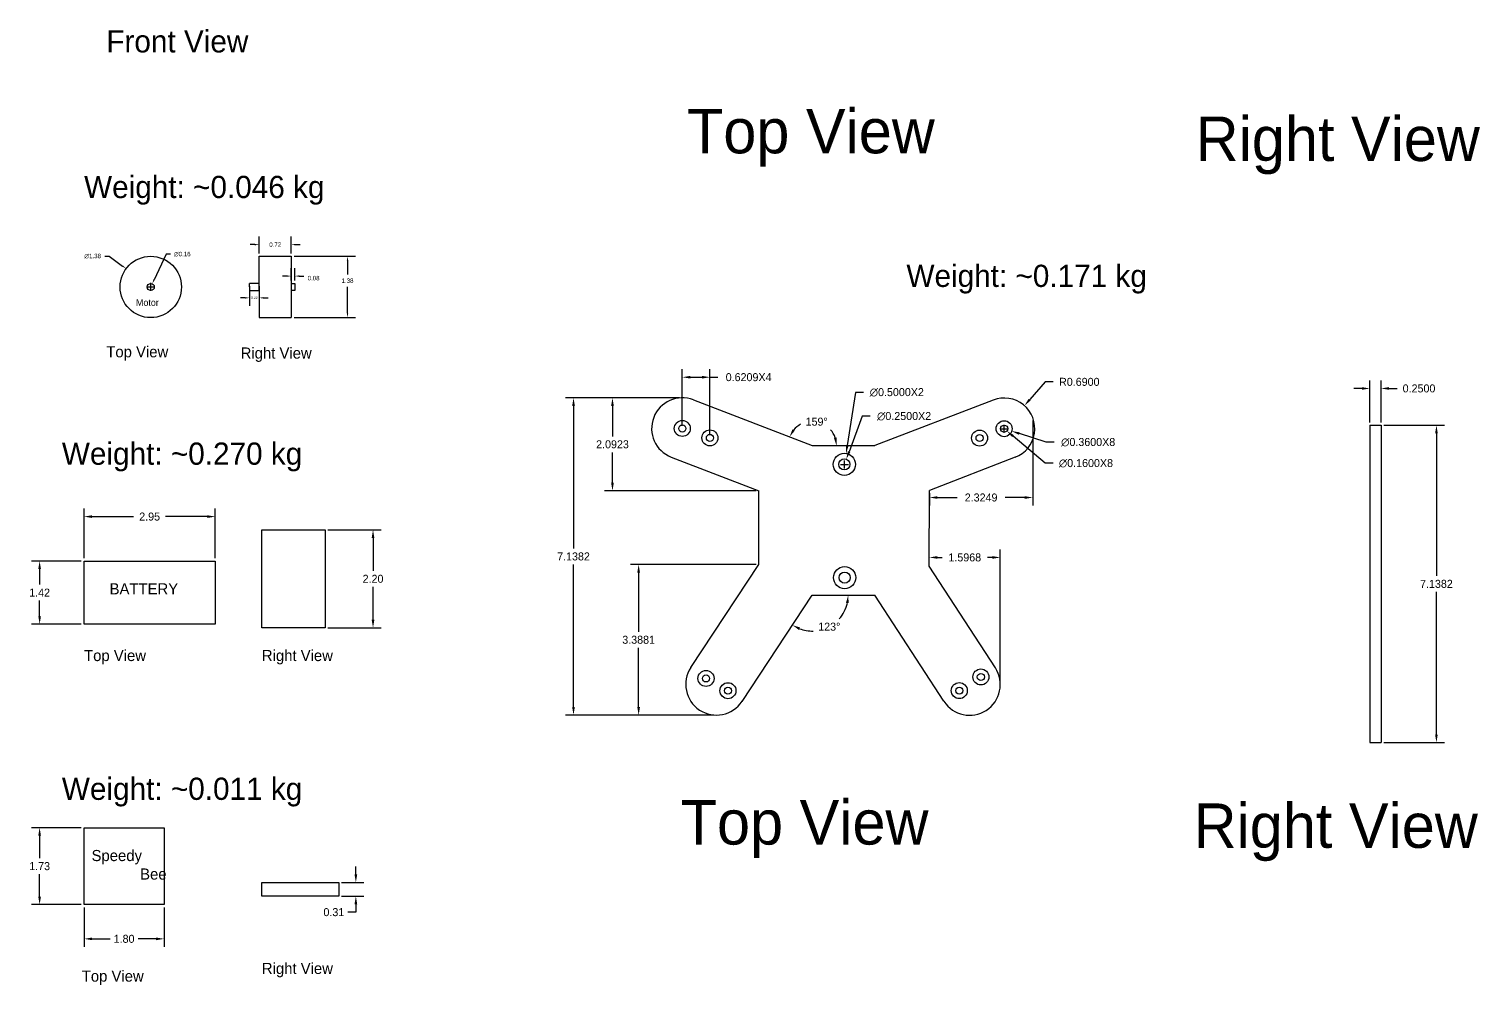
# Model space of a CAD drawing. Header units: inches. Extents: x 2.9 to 67.2, y 4.5 to 49.4.
# Drawn here: x 3.76 to 36.4, y 4.46 to 25.97 of the extents above; entities that cross this region are included whole.
import ezdxf

# ---------------------------------------------------------------- set-up
doc = ezdxf.new("R2010")
doc.units = ezdxf.units.IN
doc.header["$MEASUREMENT"] = 0
doc.dimstyles.get("Standard").update_dxf_attribs({"dimtxt": 0.18, "dimasz": 0.18, "dimexe": 0.18, "dimexo": 0.0625, "dimgap": 0.09, "dimtad": 0, "dimtih": 1, "dimtoh": 1, "dimdec": 4, "dimzin": 0, "dimdsep": 46, "dimtxsty": 'Standard', "dimcen": 0.09, "dimadec": 0, "dimazin": 0, "dimtfac": 1, "dimtdec": 4, "dimtofl": 0, "dimtmove": 0, "dimatfit": 3, "dimfxl": 1, "dimtolj": 1, "dimtzin": 0, "dimarcsym": 0})

# ---------------------------------------------------------------- blocks, each defined once
blk = doc.blocks.new('*D1')
at = {"color": 0, "lineweight": -2, "transparency": 16777216}
for p, q in [((5, 14.0625), (5, 15.18)), ((7.95, 14.0625), (7.95, 15.18)), ((5.18, 15), (6.115, 15)), ((7.77, 15), (6.835, 15))]:
    blk.add_line(p, q, dxfattribs=at)
at = {"color": 0, "transparency": 16777216}
for points in [[(5.18, 15.03), (5.18, 14.97), (5, 15)], [(7.77, 15.03), (7.77, 14.97), (7.95, 15)]]:
    blk.add_solid(points, dxfattribs=at)
at = {"layer": 'Defpoints', "color": 0, "transparency": 16777216}
for p in [(7.95, 15), (5, 14), (7.95, 14)]:
    blk.add_point(p, dxfattribs=at)
at = {"color": 0, "transparency": 16777216, "insert": (6.475, 15), "char_height": 0.18, "attachment_point": 5}
blk.add_mtext('\\A1;2.95', dxfattribs=at)
blk = doc.blocks.new('*D2')
at = {"color": 0, "lineweight": -2, "transparency": 16777216}
for p, q in [((4.9375, 14), (3.82, 14)), ((4, 13.82), (4, 13.47)), ((4, 12.76), (4, 13.11)), ((4.9375, 12.58), (3.82, 12.58))]:
    blk.add_line(p, q, dxfattribs=at)
at = {"color": 0, "transparency": 16777216}
for points in [[(3.97, 13.82), (4.03, 13.82), (4, 14)], [(3.97, 12.76), (4.03, 12.76), (4, 12.58)]]:
    blk.add_solid(points, dxfattribs=at)
at = {"layer": 'Defpoints', "color": 0, "transparency": 16777216}
for p in [(4, 14), (5, 14), (5, 12.58)]:
    blk.add_point(p, dxfattribs=at)
at = {"color": 0, "transparency": 16777216, "insert": (4, 13.29), "char_height": 0.18, "attachment_point": 5}
blk.add_mtext('\\A1;1.42', dxfattribs=at)
blk = doc.blocks.new('*D3')
at = {"color": 0, "lineweight": -2, "transparency": 16777216}
for p, q in [((5, 6.2075), (5, 5.32)), ((6.8, 6.2075), (6.8, 5.32)), ((5.18, 5.5), (5.585, 5.5)), ((6.62, 5.5), (6.215, 5.5))]:
    blk.add_line(p, q, dxfattribs=at)
at = {"color": 0, "transparency": 16777216}
for points in [[(5.18, 5.53), (5.18, 5.47), (5, 5.5)], [(6.62, 5.53), (6.62, 5.47), (6.8, 5.5)]]:
    blk.add_solid(points, dxfattribs=at)
at = {"layer": 'Defpoints', "color": 0, "transparency": 16777216}
for p in [(5, 6.27), (6.8, 6.27), (5, 5.5)]:
    blk.add_point(p, dxfattribs=at)
at = {"color": 0, "transparency": 16777216, "insert": (5.9, 5.5), "char_height": 0.18, "attachment_point": 5}
blk.add_mtext('\\A1;1.80', dxfattribs=at)
blk = doc.blocks.new('*D4')
at = {"color": 0, "lineweight": -2, "transparency": 16777216}
for p, q in [((4.9375, 8), (3.82, 8)), ((4, 7.82), (4, 7.315)), ((4, 6.45), (4, 6.955)), ((4.9375, 6.27), (3.82, 6.27))]:
    blk.add_line(p, q, dxfattribs=at)
at = {"color": 0, "transparency": 16777216}
for points in [[(3.97, 7.82), (4.03, 7.82), (4, 8)], [(3.97, 6.45), (4.03, 6.45), (4, 6.27)]]:
    blk.add_solid(points, dxfattribs=at)
at = {"layer": 'Defpoints', "color": 0, "transparency": 16777216}
for p in [(4, 8), (5, 8), (5, 6.27)]:
    blk.add_point(p, dxfattribs=at)
at = {"color": 0, "transparency": 16777216, "insert": (4, 7.135), "char_height": 0.18, "attachment_point": 5}
blk.add_mtext('\\A1;1.73', dxfattribs=at)
blk = doc.blocks.new('*D5')
at = {"color": 0, "lineweight": -2, "transparency": 16777216}
for p, q in [((10.4825, 14.7), (11.68, 14.7)), ((11.5, 14.52), (11.5, 13.78)), ((11.5, 12.68), (11.5, 13.42)), ((10.4825, 12.5), (11.68, 12.5))]:
    blk.add_line(p, q, dxfattribs=at)
at = {"color": 0, "transparency": 16777216}
for points in [[(11.47, 14.52), (11.53, 14.52), (11.5, 14.7)], [(11.47, 12.68), (11.53, 12.68), (11.5, 12.5)]]:
    blk.add_solid(points, dxfattribs=at)
at = {"layer": 'Defpoints', "color": 0, "transparency": 16777216}
for p in [(10.42, 14.7), (10.42, 12.5), (11.5, 12.5)]:
    blk.add_point(p, dxfattribs=at)
at = {"color": 0, "transparency": 16777216, "insert": (11.5, 13.6), "char_height": 0.18, "attachment_point": 5}
blk.add_mtext('\\A1;2.20', dxfattribs=at)
blk = doc.blocks.new('*D6')
at = {"color": 0, "lineweight": -2, "transparency": 16777216}
for p, q in [((11.114, 6.95), (11.114, 7.13)), ((10.793, 6.77), (11.294, 6.77)), ((10.793, 6.46), (11.294, 6.46)), ((11.114, 6.28), (11.114, 6.1)), ((11.114, 6.1), (10.934, 6.1))]:
    blk.add_line(p, q, dxfattribs=at)
at = {"color": 0, "transparency": 16777216}
for points in [[(11.084, 6.95), (11.144, 6.95), (11.114, 6.77)], [(11.084, 6.28), (11.144, 6.28), (11.114, 6.46)]]:
    blk.add_solid(points, dxfattribs=at)
at = {"layer": 'Defpoints', "color": 0, "transparency": 16777216}
for p in [(10.73, 6.77), (10.73, 6.46), (11.114, 6.46)]:
    blk.add_point(p, dxfattribs=at)
at = {"color": 0, "transparency": 16777216, "insert": (10.619, 6.1), "char_height": 0.18, "attachment_point": 5}
blk.add_mtext('\\A1;0.31', dxfattribs=at)
blk = doc.blocks.new('*D7')
at = {"color": 0, "lineweight": -2, "transparency": 16777216}
for p, q in [((5.466, 20.861), (5.566, 20.861)), ((5.566, 20.861), (5.866, 20.638)), ((6.5, 20.077), (6.5, 20.257)), ((6.41, 20.167), (6.59, 20.167))]:
    blk.add_line(p, q, dxfattribs=at)
at = {"color": 0, "transparency": 16777216}
blk.add_solid([(5.876, 20.651), (5.856, 20.625), (5.946, 20.578)], dxfattribs=at)
at = {"layer": 'Defpoints', "color": 0, "transparency": 16777216}
for p in [(5.946, 20.578), (7.054, 19.755)]:
    blk.add_point(p, dxfattribs=at)
at = {"color": 0, "transparency": 16777216, "insert": (5.193, 20.861), "char_height": 0.1, "attachment_point": 5}
blk.add_mtext('\\A1;∅1.38', dxfattribs=at)
blk = doc.blocks.new('*D8')
at = {"color": 0, "lineweight": -2, "transparency": 16777216}
for p, q in [((6.843, 20.904), (6.576, 20.33)), ((6.943, 20.904), (6.843, 20.904)), ((6.5, 20.077), (6.5, 20.257)), ((6.41, 20.167), (6.59, 20.167))]:
    blk.add_line(p, q, dxfattribs=at)
at = {"color": 0, "transparency": 16777216}
blk.add_solid([(6.561, 20.337), (6.591, 20.323), (6.534, 20.239)], dxfattribs=at)
at = {"layer": 'Defpoints', "color": 0, "transparency": 16777216}
for p in [(6.534, 20.239), (6.466, 20.094)]:
    blk.add_point(p, dxfattribs=at)
at = {"color": 0, "transparency": 16777216, "insert": (7.208, 20.904), "char_height": 0.1, "attachment_point": 5}
blk.add_mtext('\\A1;∅0.16', dxfattribs=at)
blk = doc.blocks.new('*D9')
at = {"color": 0, "lineweight": -2, "transparency": 16777216}
for p, q in [((8.94, 20.919), (8.94, 21.299)), ((9.66, 20.919), (9.66, 21.299)), ((8.84, 21.119), (8.74, 21.119)), ((9.76, 21.119), (9.86, 21.119))]:
    blk.add_line(p, q, dxfattribs=at)
at = {"color": 0, "transparency": 16777216}
for points in [[(8.84, 21.135), (8.84, 21.102), (8.94, 21.119)], [(9.76, 21.135), (9.76, 21.102), (9.66, 21.119)]]:
    blk.add_solid(points, dxfattribs=at)
at = {"layer": 'Defpoints', "color": 0, "transparency": 16777216}
for p in [(9.66, 21.119), (8.94, 20.857), (9.66, 20.857)]:
    blk.add_point(p, dxfattribs=at)
at = {"color": 0, "transparency": 16777216, "insert": (9.3, 21.119), "char_height": 0.1, "attachment_point": 5}
blk.add_mtext('\\A1;0.72', dxfattribs=at)
blk = doc.blocks.new('*D10')
at = {"color": 0, "lineweight": -2, "transparency": 16777216}
for p, q in [((9.723, 20.857), (11.106, 20.857)), ((10.926, 20.757), (10.926, 20.447)), ((10.926, 19.577), (10.926, 20.167)), ((9.723, 19.477), (11.106, 19.477))]:
    blk.add_line(p, q, dxfattribs=at)
at = {"color": 0, "transparency": 16777216}
for points in [[(10.91, 20.757), (10.943, 20.757), (10.926, 20.857)], [(10.91, 19.577), (10.943, 19.577), (10.926, 19.477)]]:
    blk.add_solid(points, dxfattribs=at)
at = {"layer": 'Defpoints', "color": 0, "transparency": 16777216}
for p in [(9.66, 20.857), (9.66, 19.477), (10.926, 19.477)]:
    blk.add_point(p, dxfattribs=at)
at = {"color": 0, "transparency": 16777216, "insert": (10.926, 20.307), "char_height": 0.1, "attachment_point": 5}
blk.add_mtext('\\A1;1.38', dxfattribs=at)
blk = doc.blocks.new('*D11')
at = {"color": 0, "lineweight": -2, "transparency": 16777216}
for p, q in [((8.62, 19.922), (8.52, 19.922)), ((8.72, 20.184), (8.72, 19.742)), ((8.94, 20.184), (8.94, 19.742)), ((9.04, 19.922), (9.14, 19.922))]:
    blk.add_line(p, q, dxfattribs=at)
at = {"color": 0, "transparency": 16777216}
for points in [[(8.62, 19.939), (8.62, 19.905), (8.72, 19.922)], [(9.04, 19.939), (9.04, 19.905), (8.94, 19.922)]]:
    blk.add_solid(points, dxfattribs=at)
at = {"layer": 'Defpoints', "color": 0, "transparency": 16777216}
for p in [(8.72, 20.247), (8.94, 20.247), (8.72, 19.922)]:
    blk.add_point(p, dxfattribs=at)
at = {"color": 0, "transparency": 16777216, "insert": (8.83, 19.922), "char_height": 0.1, "attachment_point": 5}
blk.add_mtext('\\A1;{\\H0.55556x;0.22}', dxfattribs=at)
blk = doc.blocks.new('*D12')
at = {"color": 0, "lineweight": -2, "transparency": 16777216}
for p, q in [((9.66, 20.309), (9.66, 20.592)), ((9.74, 20.309), (9.74, 20.592)), ((9.56, 20.412), (9.46, 20.412)), ((9.84, 20.412), (9.94, 20.412))]:
    blk.add_line(p, q, dxfattribs=at)
at = {"color": 0, "transparency": 16777216}
for points in [[(9.56, 20.428), (9.56, 20.395), (9.66, 20.412)], [(9.84, 20.428), (9.84, 20.395), (9.74, 20.412)]]:
    blk.add_solid(points, dxfattribs=at)
at = {"layer": 'Defpoints', "color": 0, "transparency": 16777216}
for p in [(9.66, 20.247), (9.74, 20.412), (9.74, 20.247)]:
    blk.add_point(p, dxfattribs=at)
at = {"color": 0, "transparency": 16777216, "insert": (10.163, 20.412), "char_height": 0.1, "attachment_point": 5}
blk.add_mtext('\\A1;{\\H0.55556x;\\P}0.08', dxfattribs=at)
blk = doc.blocks.new('*D46')
at = {"color": 0, "lineweight": -2, "transparency": 16777216}
for p, q in [((33.925, 17.117), (33.925, 18.063)), ((34.175, 17.117), (34.175, 18.063)), ((33.745, 17.883), (33.565, 17.883)), ((34.355, 17.883), (34.535, 17.883))]:
    blk.add_line(p, q, dxfattribs=at)
at = {"color": 0, "transparency": 16777216}
for points in [[(33.745, 17.913), (33.745, 17.853), (33.925, 17.883)], [(34.355, 17.913), (34.355, 17.853), (34.175, 17.883)]]:
    blk.add_solid(points, dxfattribs=at)
at = {"layer": 'Defpoints', "color": 0, "transparency": 16777216}
for p in [(34.175, 17.883), (33.925, 17.055), (34.175, 17.055)]:
    blk.add_point(p, dxfattribs=at)
at = {"color": 0, "transparency": 16777216, "insert": (35.03, 17.883), "char_height": 0.18, "attachment_point": 5}
blk.add_mtext('\\A1;0.2500', dxfattribs=at)
blk = doc.blocks.new('*D47')
at = {"color": 0, "lineweight": -2, "transparency": 16777216}
for p, q in [((34.238, 17.055), (35.602, 17.055)), ((35.422, 16.875), (35.422, 13.666)), ((35.422, 10.097), (35.422, 13.306)), ((34.238, 9.917), (35.602, 9.917))]:
    blk.add_line(p, q, dxfattribs=at)
at = {"color": 0, "transparency": 16777216}
for points in [[(35.392, 16.875), (35.452, 16.875), (35.422, 17.055)], [(35.392, 10.097), (35.452, 10.097), (35.422, 9.917)]]:
    blk.add_solid(points, dxfattribs=at)
at = {"layer": 'Defpoints', "color": 0, "transparency": 16777216}
for p in [(34.175, 17.055), (34.175, 9.917), (35.422, 9.917)]:
    blk.add_point(p, dxfattribs=at)
at = {"color": 0, "transparency": 16777216, "insert": (35.422, 13.486), "char_height": 0.18, "attachment_point": 5}
blk.add_mtext('\\A1;7.1382', dxfattribs=at)
blk = doc.blocks.new('*D48')
at = {"color": 0, "lineweight": -2, "transparency": 16777216}
for p, q in [((26.623, 18.031), (26.272, 17.632)), ((26.803, 18.031), (26.623, 18.031)), ((25.608, 16.978), (25.788, 16.978)), ((25.698, 16.888), (25.698, 17.068))]:
    blk.add_line(p, q, dxfattribs=at)
at = {"color": 0, "transparency": 16777216}
blk.add_solid([(26.25, 17.652), (26.295, 17.612), (26.153, 17.497)], dxfattribs=at)
at = {"layer": 'Defpoints', "color": 0, "transparency": 16777216}
for p in [(26.153, 17.497), (25.698, 16.978)]:
    blk.add_point(p, dxfattribs=at)
at = {"color": 0, "transparency": 16777216, "insert": (27.388, 18.031), "char_height": 0.18, "attachment_point": 5}
blk.add_mtext('\\A1;R0.6900', dxfattribs=at)
blk = doc.blocks.new('*D49')
at = {"color": 0, "lineweight": -2, "transparency": 16777216}
for p, q in [((25.608, 16.978), (25.788, 16.978)), ((25.698, 16.888), (25.698, 17.068)), ((26.643, 16.673), (26.04, 16.868)), ((26.823, 16.673), (26.643, 16.673))]:
    blk.add_line(p, q, dxfattribs=at)
at = {"color": 0, "transparency": 16777216}
blk.add_solid([(26.049, 16.896), (26.031, 16.839), (25.869, 16.923)], dxfattribs=at)
at = {"layer": 'Defpoints', "color": 0, "transparency": 16777216}
for p in [(25.526, 17.034), (25.869, 16.923)]:
    blk.add_point(p, dxfattribs=at)
at = {"color": 0, "transparency": 16777216, "insert": (27.588, 16.673), "char_height": 0.18, "attachment_point": 5}
blk.add_mtext('\\A1;∅0.3600X8', dxfattribs=at)
blk = doc.blocks.new('*D50')
at = {"color": 0, "lineweight": -2, "transparency": 16777216}
for p, q in [((25.608, 16.978), (25.788, 16.978)), ((25.698, 16.888), (25.698, 17.068)), ((26.623, 16.199), (25.897, 16.811)), ((26.803, 16.199), (26.623, 16.199))]:
    blk.add_line(p, q, dxfattribs=at)
at = {"color": 0, "transparency": 16777216}
blk.add_solid([(25.916, 16.834), (25.877, 16.788), (25.759, 16.927)], dxfattribs=at)
at = {"layer": 'Defpoints', "color": 0, "transparency": 16777216}
for p in [(25.637, 17.03), (25.759, 16.927)]:
    blk.add_point(p, dxfattribs=at)
at = {"color": 0, "transparency": 16777216, "insert": (27.538, 16.199), "char_height": 0.18, "attachment_point": 5}
blk.add_mtext('\\A1;∅0.1600X8', dxfattribs=at)
blk = doc.blocks.new('*D51')
at = {"color": 0, "lineweight": -2, "transparency": 16777216}
for p, q in [((22.353, 17.795), (22.169, 16.599)), ((22.533, 17.795), (22.353, 17.795)), ((22.013, 16.174), (22.193, 16.174)), ((22.103, 16.084), (22.103, 16.264))]:
    blk.add_line(p, q, dxfattribs=at)
at = {"color": 0, "transparency": 16777216}
blk.add_solid([(22.139, 16.604), (22.199, 16.595), (22.142, 16.421)], dxfattribs=at)
at = {"layer": 'Defpoints', "color": 0, "transparency": 16777216}
for p in [(22.142, 16.421), (22.065, 15.927)]:
    blk.add_point(p, dxfattribs=at)
at = {"color": 0, "transparency": 16777216, "insert": (23.283, 17.795), "char_height": 0.18, "attachment_point": 5}
blk.add_mtext('\\A1;∅0.5000X2', dxfattribs=at)
blk = doc.blocks.new('*D52')
at = {"color": 0, "lineweight": -2, "transparency": 16777216}
for p, q in [((22.502, 17.257), (22.209, 16.46)), ((22.682, 17.257), (22.502, 17.257)), ((22.013, 16.174), (22.193, 16.174)), ((22.103, 16.084), (22.103, 16.264))]:
    blk.add_line(p, q, dxfattribs=at)
at = {"color": 0, "transparency": 16777216}
blk.add_solid([(22.181, 16.471), (22.237, 16.45), (22.147, 16.291)], dxfattribs=at)
at = {"layer": 'Defpoints', "color": 0, "transparency": 16777216}
for p in [(22.06, 16.057), (22.147, 16.291)]:
    blk.add_point(p, dxfattribs=at)
at = {"color": 0, "transparency": 16777216, "insert": (23.447, 17.257), "char_height": 0.18, "attachment_point": 5}
blk.add_mtext('\\A1;∅0.2500X2', dxfattribs=at)
blk = doc.blocks.new('*D53')
at = {"color": 0, "lineweight": -2, "transparency": 16777216}
for start, end in [(118.3964, 140.0073), (18.9431, 40.8485)]:
    blk.add_arc((21.38, 16.597), 0.547, start, end, dxfattribs=at)
at = {"color": 0, "transparency": 16777216}
for points in [[(20.987, 16.933), (20.935, 16.964), (20.87, 16.794)], [(21.927, 16.78), (21.868, 16.77), (21.927, 16.597)]]:
    blk.add_solid(points, dxfattribs=at)
at = {"layer": 'Defpoints', "color": 0, "transparency": 16777216}
for p in [(18.706, 17.626), (21.709, 17.034), (21.38, 16.597), (21.38, 16.597), (22.791, 16.597)]:
    blk.add_point(p, dxfattribs=at)
at = {"color": 0, "transparency": 16777216, "insert": (21.48, 17.135), "char_height": 0.18, "attachment_point": 5}
blk.add_mtext('\\A1;159°', dxfattribs=at)
blk = doc.blocks.new('*D58')
at = {"color": 0, "lineweight": -2, "transparency": 16777216}
for start, end in [(318.8222, 347.2375), (249.3123, 271.6691)]:
    blk.add_arc((21.38, 13.235), 0.81, start, end, dxfattribs=at)
at = {"color": 0, "transparency": 16777216}
for points in [[(22.14, 13.06), (22.2, 13.053), (22.19, 13.235)], [(21.08, 12.451), (21.108, 12.504), (20.934, 12.559)]]:
    blk.add_solid(points, dxfattribs=at)
at = {"layer": 'Defpoints', "color": 0, "transparency": 16777216}
for p in [(21.38, 13.235), (21.38, 13.235), (22.791, 13.235), (21.489, 12.433), (19.801, 10.844)]:
    blk.add_point(p, dxfattribs=at)
at = {"color": 0, "transparency": 16777216, "insert": (21.764, 12.522), "char_height": 0.18, "attachment_point": 5}
blk.add_mtext('\\A1;123°', dxfattribs=at)
blk = doc.blocks.new('*D59')
at = {"color": 0, "lineweight": -2, "transparency": 16777216}
for p, q in [((18.458, 17.045), (18.458, 18.316)), ((19.079, 16.833), (19.079, 18.316)), ((18.638, 18.136), (18.899, 18.136)), ((19.079, 18.136), (19.259, 18.136))]:
    blk.add_line(p, q, dxfattribs=at)
at = {"color": 0, "transparency": 16777216}
for points in [[(18.638, 18.166), (18.638, 18.106), (18.458, 18.136)], [(18.899, 18.166), (18.899, 18.106), (19.079, 18.136)]]:
    blk.add_solid(points, dxfattribs=at)
at = {"layer": 'Defpoints', "color": 0, "transparency": 16777216}
for p in [(19.079, 18.136), (18.458, 16.982), (19.079, 16.77)]:
    blk.add_point(p, dxfattribs=at)
at = {"color": 0, "transparency": 16777216, "insert": (19.949, 18.136), "char_height": 0.18, "attachment_point": 5}
blk.add_mtext('\\A1;0.6209X4', dxfattribs=at)
blk = doc.blocks.new('*D60')
at = {"color": 0, "lineweight": -2, "transparency": 16777216}
for p, q in [((18.395, 17.672), (15.83, 17.672)), ((16.01, 17.492), (16.01, 14.283)), ((16.01, 10.714), (16.01, 13.923)), ((19.162, 10.534), (15.83, 10.534))]:
    blk.add_line(p, q, dxfattribs=at)
at = {"color": 0, "transparency": 16777216}
for points in [[(15.98, 17.492), (16.04, 17.492), (16.01, 17.672)], [(15.98, 10.714), (16.04, 10.714), (16.01, 10.534)]]:
    blk.add_solid(points, dxfattribs=at)
at = {"layer": 'Defpoints', "color": 0, "transparency": 16777216}
for p in [(16.01, 17.672), (18.458, 17.672), (19.225, 10.534)]:
    blk.add_point(p, dxfattribs=at)
at = {"color": 0, "transparency": 16777216, "insert": (16.01, 14.103), "char_height": 0.18, "attachment_point": 5}
blk.add_mtext('\\A1;7.1382', dxfattribs=at)
blk = doc.blocks.new('*D61')
at = {"color": 0, "lineweight": -2, "transparency": 16777216}
for p, q in [((18.395, 17.672), (16.707, 17.672)), ((16.887, 17.492), (16.887, 16.806)), ((16.887, 15.76), (16.887, 16.446)), ((20.118, 15.58), (16.707, 15.58))]:
    blk.add_line(p, q, dxfattribs=at)
at = {"color": 0, "transparency": 16777216}
for points in [[(16.857, 17.492), (16.917, 17.492), (16.887, 17.672)], [(16.857, 15.76), (16.917, 15.76), (16.887, 15.58)]]:
    blk.add_solid(points, dxfattribs=at)
at = {"layer": 'Defpoints', "color": 0, "transparency": 16777216}
for p in [(18.458, 17.672), (16.887, 15.58), (20.18, 15.58)]:
    blk.add_point(p, dxfattribs=at)
at = {"color": 0, "transparency": 16777216, "insert": (16.887, 16.626), "char_height": 0.18, "attachment_point": 5}
blk.add_mtext('\\A1;2.0923', dxfattribs=at)
blk = doc.blocks.new('*D62')
at = {"color": 0, "lineweight": -2, "transparency": 16777216}
for p, q in [((20.118, 13.922), (17.295, 13.922)), ((17.475, 13.742), (17.475, 12.408)), ((17.475, 10.714), (17.475, 12.048)), ((19.162, 10.534), (17.295, 10.534))]:
    blk.add_line(p, q, dxfattribs=at)
at = {"color": 0, "transparency": 16777216}
for points in [[(17.445, 13.742), (17.505, 13.742), (17.475, 13.922)], [(17.445, 10.714), (17.505, 10.714), (17.475, 10.534)]]:
    blk.add_solid(points, dxfattribs=at)
at = {"layer": 'Defpoints', "color": 0, "transparency": 16777216}
for p in [(17.475, 13.922), (20.18, 13.922), (19.225, 10.534)]:
    blk.add_point(p, dxfattribs=at)
at = {"color": 0, "transparency": 16777216, "insert": (17.475, 12.228), "char_height": 0.18, "attachment_point": 5}
blk.add_mtext('\\A1;3.3881', dxfattribs=at)
blk = doc.blocks.new('*D63')
at = {"color": 0, "lineweight": -2, "transparency": 16777216}
for p, q in [((24.014, 13.948), (24.014, 14.261)), ((24.194, 14.081), (24.302, 14.081)), ((25.431, 14.081), (25.322, 14.081)), ((25.611, 11.283), (25.611, 14.261))]:
    blk.add_line(p, q, dxfattribs=at)
at = {"color": 0, "transparency": 16777216}
for points in [[(24.194, 14.111), (24.194, 14.051), (24.014, 14.081)], [(25.431, 14.111), (25.431, 14.051), (25.611, 14.081)]]:
    blk.add_solid(points, dxfattribs=at)
at = {"layer": 'Defpoints', "color": 0, "transparency": 16777216}
for p in [(24.014, 14.081), (24.014, 13.885), (25.611, 11.22)]:
    blk.add_point(p, dxfattribs=at)
at = {"color": 0, "transparency": 16777216, "insert": (24.812, 14.081), "char_height": 0.18, "attachment_point": 5}
blk.add_mtext('\\A1;1.5968', dxfattribs=at)
blk = doc.blocks.new('*D64')
at = {"color": 0, "lineweight": -2, "transparency": 16777216}
for p, q in [((26.342, 17.164), (26.342, 15.249)), ((24.017, 15.528), (24.017, 15.249)), ((24.197, 15.429), (24.639, 15.429)), ((26.162, 15.429), (25.719, 15.429))]:
    blk.add_line(p, q, dxfattribs=at)
at = {"color": 0, "transparency": 16777216}
for points in [[(24.197, 15.459), (24.197, 15.399), (24.017, 15.429)], [(26.162, 15.459), (26.162, 15.399), (26.342, 15.429)]]:
    blk.add_solid(points, dxfattribs=at)
at = {"layer": 'Defpoints', "color": 0, "transparency": 16777216}
for p in [(26.342, 17.227), (24.017, 15.591), (24.017, 15.429)]:
    blk.add_point(p, dxfattribs=at)
at = {"color": 0, "transparency": 16777216, "insert": (25.179, 15.429), "char_height": 0.18, "attachment_point": 5}
blk.add_mtext('\\A1;2.3249', dxfattribs=at)

msp = doc.modelspace()

# ---------------------------------------------------------------- linework, layer by layer
for p, q in [((8.94, 20.24667), (8.94, 20.85667)), ((8.94, 20.85667), (9.66, 20.85667)), ((9.66, 20.85667), (9.66, 19.47667)), ((8.72, 20.16667), (8.72, 20.24667)), ((8.94, 20.24667), (8.72, 20.24667)), ((8.94, 20.08667), (8.94, 20.24667)), ((9.66, 20.24667), (9.74, 20.24667)), ((9.74, 20.24667), (9.74, 20.08667)), ((8.72, 20.16667), (8.72, 20.08667)), ((8.72, 20.08667), (8.94, 20.08667)), ((8.94, 20.08667), (8.94, 19.47667)), ((9.74, 20.08667), (9.66, 20.08667)), ((8.94, 19.47667), (9.66, 19.47667)), ((18.70562, 17.62642), (21.38021, 16.59708)), ((25.44951, 17.62223), (22.79055, 16.59708)), ((33.92516, 17.05471), (33.92516, 9.91653)), ((33.92516, 17.05471), (34.17516, 17.05471)), ((34.17516, 17.05471), (34.17516, 9.91653)), ((18.20995, 16.33851), (20.18032, 15.58019)), ((21.38021, 16.59708), (22.79055, 16.59708)), ((25.94594, 16.33461), (24.01665, 15.59078)), ((20.18032, 13.92244), (20.18032, 15.58019)), ((24.0139, 13.88504), (24.01665, 15.59078)), ((9, 12.5), (9, 14.7)), ((9, 14.7), (10.42, 14.7)), ((10.42, 14.7), (10.42, 12.5)), ((5, 14), (7.95, 14)), ((5, 12.58), (5, 14)), ((7.95, 14), (7.95, 12.58)), ((18.6491, 11.60465), (20.18032, 13.92244)), ((25.49946, 11.59585), (24.0139, 13.88504)), ((19.80053, 10.84397), (21.38021, 13.23512)), ((21.38021, 13.23512), (22.79055, 13.23512)), ((24.34185, 10.84463), (22.79055, 13.23512)), ((7.95, 12.58), (5, 12.58)), ((10.42, 12.5), (9, 12.5)), ((33.92516, 9.91653), (34.17516, 9.91653)), ((5, 8), (6.8, 8)), ((5, 6.27), (5, 8)), ((6.8, 8), (6.8, 6.27)), ((9, 6.46), (9, 6.77)), ((9, 6.77), (10.73, 6.77)), ((10.73, 6.77), (10.73, 6.46)), ((6.8, 6.27), (5, 6.27)), ((10.73, 6.46), (9, 6.46))]:
    msp.add_line(p, q)
for centre, radius in [((6.5, 20.16667), 0.69), ((6.5, 20.16667), 0.08), ((18.45778, 16.98246), 0.18), ((18.45778, 16.98246), 0.08), ((25.69772, 16.97842), 0.18), ((25.69772, 16.97842), 0.08), ((19.07867, 16.77031), 0.18), ((19.07867, 16.77031), 0.08), ((25.14507, 16.76766), 0.18), ((25.14507, 16.76766), 0.08), ((22.10344, 16.1741), 0.25), ((22.10344, 16.1741), 0.125), ((22.10879, 13.62812), 0.25), ((22.10879, 13.62812), 0.125), ((18.99051, 11.35923), 0.18), ((18.99051, 11.35923), 0.08), ((25.17383, 11.39175), 0.18), ((25.17383, 11.39175), 0.08), ((19.48499, 11.08394), 0.18), ((19.48499, 11.08394), 0.08), ((24.68908, 11.08429), 0.18), ((24.68908, 11.08429), 0.08)]:
    msp.add_circle(centre, radius)
for centre, start, end in [((18.45778, 16.98246), 68.950355, 248.950355), ((25.69772, 16.97842), 291.083916, 111.083916), ((19.22481, 11.22431), 146.549796, 326.549796), ((24.92065, 11.22024), 212.981316, 32.981316)]:
    msp.add_arc(centre, 0.69, start, end)

# ---------------------------------------------------------------- texts
for s, height, p in [('Front View', 0.5, (5.5, 25.4435)), ('Top View', 1, (18.56249, 23.17357)), ('Right View', 1, (30.00665, 23.00055)), ('Weight: ~0.046 kg', 0.5, (5, 22.16667)), ('Weight: ~0.171 kg', 0.5, (23.5, 20.16667)), ('Weight: ~0.270 kg', 0.5, (4.5, 16.16667)), ('Weight: ~0.011 kg', 0.5, (4.5, 8.62667)), ('Top View', 1, (18.42063, 7.62162)), ('Right View', 1, (29.96025, 7.54718))]:
    msp.add_text(s, height=height).set_placement(p)
at = {"attachment_point": 1}
for s, width, heights, insert, char_height in [('Motor', 0.25, [0.12314], (6.16783, 19.89084), 0.15), ('Top View', 2, [0], (5.5, 18.83333), 0.25), ('Right View', 2.282722, [0.66667], (8.52277, 18.80493), 0.25), ('BATTERY', 2, [0.5], (5.57441, 13.5), 0.25), ('Top View', 2.5, [0], (5, 12), 0.25), ('Right View', 2.5, [0], (9, 12), 0.25), ('Right View', 2.2321259, [0.64088], (9, 4.96), 0.25), ('Top View', 2.0028517, [0], (4.94813, 4.78765), 0.25)]:
    msp.add_mtext_dynamic_manual_height_columns(s, width=width, gutter_width=1.25, heights=heights, dxfattribs=dict(at, insert=insert, char_height=char_height))
at = {"insert": (5.16849, 7.5), "char_height": 0.25, "attachment_point": 1}
msp.add_mtext('Speedy\\P^I Bee', dxfattribs=at)

# ---------------------------------------------------------------- dimensions: what is measured, and where the dimension line sits
for base, p1, p2, override, picture, middle in [((9.66, 21.11879), (8.94, 20.85667), (9.66, 20.85667), {"dimtxt": 0.1, "dimasz": 0.1, "dimdec": 2}, '*D9', (9.3, 21.11879)), ((7.95, 15), (5, 14), (7.95, 14), {"dimdec": 2}, '*D1', (6.475, 15)), ((5, 5.5), (6.8, 6.27), (5, 6.27), {"dimdec": 2}, '*D3', (5.9, 5.5))]:
    dim = msp.add_linear_dim(base=base, p1=p1, p2=p2, dimstyle='Standard', override=override)
    dim.commit()
    dim.dimension.update_dxf_attribs({"geometry": picture, "text_midpoint": middle})
for p1, p2, override, picture, middle in [((7.0538, 19.75508), (5.9462, 20.57826), {"dimtxt": 0.1, "dimasz": 0.1, "dimdec": 2}, '*D7', (5.19282, 20.86071)), ((6.46625, 20.09413), (6.53375, 20.2392), {"dimtxt": 0.1, "dimasz": 0.1, "dimexe": 0.1, "dimexo": 0.01, "dimdec": 2}, '*D8', (7.2081, 20.90399))]:
    dim = msp.add_diameter_dim_2p(p1=p1, p2=p2, dimstyle='Standard', override=override)
    dim.commit()
    dim.dimension.update_dxf_attribs({"geometry": picture, "text_midpoint": middle, "dimtype": 163})
dim = msp.add_linear_dim(base=(9.74, 20.4118), p1=(9.66, 20.24667), p2=(9.74, 20.24667), text='{\\H0.55556x;\\P}<>', dimstyle='Standard', override={"dimtxt": 0.1, "dimasz": 0.1, "dimdec": 2})
dim.commit()
dim.dimension.update_dxf_attribs({"geometry": '*D12', "text_midpoint": (10.16333, 20.4118)})
dim = msp.add_linear_dim(base=(10.9264, 19.47667), p1=(9.66, 20.85667), p2=(9.66, 19.47667), angle=90, dimstyle='Standard', override={"dimtxt": 0.1, "dimasz": 0.1, "dimdec": 2})
dim.commit()
dim.dimension.update_dxf_attribs({"geometry": '*D10', "text_midpoint": (10.9264, 20.30667), "dimtype": 160})
dim = msp.add_linear_dim(base=(8.72, 19.92188), p1=(8.94, 20.24667), p2=(8.72, 20.24667), text='{\\H0.55556x;<>}', dimstyle='Standard', override={"dimtxt": 0.1, "dimasz": 0.1, "dimdec": 2})
dim.commit()
dim.dimension.update_dxf_attribs({"geometry": '*D11', "text_midpoint": (8.83, 19.92188), "dimtype": 160})
dim = msp.add_linear_dim(base=(19.07867, 18.13645), p1=(18.45778, 16.98246), p2=(19.07867, 16.77031), text='<>X4', dimstyle='Standard')
dim.commit()
dim.dimension.update_dxf_attribs({"geometry": '*D59', "text_midpoint": (19.94867, 18.13645)})
dim = msp.add_radius_dim(center=(25.69772, 16.97842), mpoint=(26.15332, 17.49662), dimstyle='Standard')
dim.commit()
dim.dimension.update_dxf_attribs({"geometry": '*D48', "text_midpoint": (27.38801, 18.03086), "dimtype": 164})
for base, p1, p2, picture, middle in [((34.17516, 17.88341), (33.92516, 17.05471), (34.17516, 17.05471), '*D46', (35.03016, 17.88341)), ((24.01665, 15.42895), (26.34153, 17.22664), (24.01665, 15.59078), '*D64', (25.17909, 15.42895)), ((24.013899, 14.081293), (25.610651, 11.220239), (24.013899, 13.885044), '*D63', (24.812275, 14.081293))]:
    dim = msp.add_linear_dim(base=base, p1=p1, p2=p2, dimstyle='Standard')
    dim.commit()
    dim.dimension.update_dxf_attribs({"geometry": picture, "text_midpoint": middle})
for base, p1, p2, picture, middle in [((16.010288, 17.672462), (19.224815, 10.534311), (18.457784, 17.672462), '*D60', (16.010288, 14.103387)), ((16.88693, 15.58019), (18.45778, 17.67246), (20.18032, 15.58019), '*D61', (16.88693, 16.62633)), ((35.4225, 9.91653), (34.17516, 17.05471), (34.17516, 9.91653), '*D47', (35.4225, 13.48562)), ((17.47523, 13.92244), (19.22481, 10.53431), (20.18032, 13.92244), '*D62', (17.47523, 12.22838))]:
    dim = msp.add_linear_dim(base=base, p1=p1, p2=p2, angle=90, dimstyle='Standard')
    dim.commit()
    dim.dimension.update_dxf_attribs({"geometry": picture, "text_midpoint": middle})
for base, line1, line2, picture, middle in [((21.70948, 17.03377), ((18.70562, 17.62642), (21.38021, 16.59708)), ((21.38021, 16.59708), (22.79055, 16.59708)), '*D53', (21.48011, 17.1348)), ((21.4887, 12.43266), ((19.80053, 10.84397), (21.38021, 13.23512)), ((21.38021, 13.23512), (22.79055, 13.23512)), '*D58', (21.76379, 12.52198))]:
    dim = msp.add_angular_dim_2l(base=base, line1=line1, line2=line2, dimstyle='Standard')
    dim.commit()
    dim.dimension.update_dxf_attribs({"geometry": picture, "text_midpoint": middle})
for p1, p2, text, picture, middle in [((22.06533, 15.92702), (22.14154, 16.42118), '<>X2', '*D51', (23.28344, 17.7951)), ((22.06023, 16.0568), (22.14665, 16.29139), '<>X2', '*D52', (23.44743, 17.25718)), ((25.52645, 17.03379), (25.869, 16.92305), '<>X8', '*D49', (27.58758, 16.67299)), ((25.63653, 17.02995), (25.75891, 16.92689), '<>X8', '*D50', (27.53801, 16.19917))]:
    dim = msp.add_diameter_dim_2p(p1=p1, p2=p2, text=text, dimstyle='Standard')
    dim.commit()
    dim.dimension.update_dxf_attribs({"geometry": picture, "text_midpoint": middle, "dimtype": 163})
for base, p1, p2, picture, middle in [((11.5, 12.5), (10.42, 14.7), (10.42, 12.5), '*D5', (11.5, 13.6)), ((4, 14), (5, 12.58), (5, 14), '*D2', (4, 13.29)), ((4, 8), (5, 6.27), (5, 8), '*D4', (4, 7.135)), ((11.1136, 6.46), (10.73, 6.77), (10.73, 6.46), '*D6', (10.6186, 6.1))]:
    dim = msp.add_linear_dim(base=base, p1=p1, p2=p2, angle=90, dimstyle='Standard', override={"dimdec": 2})
    dim.commit()
    dim.dimension.update_dxf_attribs({"geometry": picture, "text_midpoint": middle})

doc.saveas('drawing.dxf')
